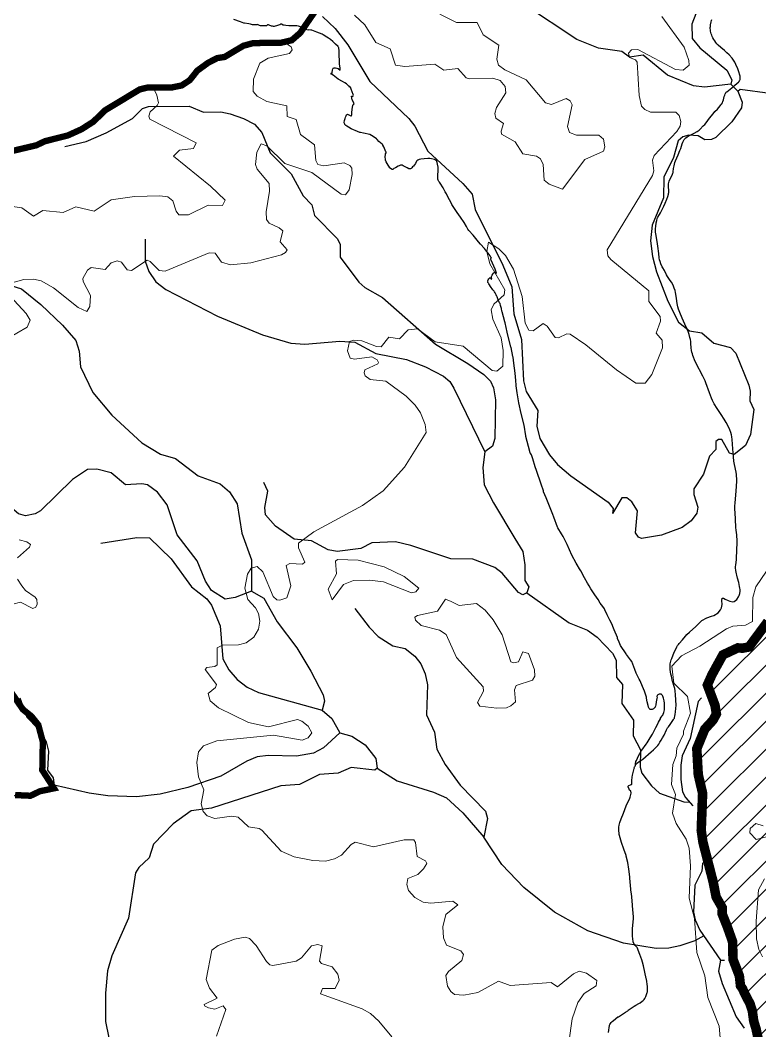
# Model space of a CAD drawing. Header units: feet. Extents: x -72 to 1107026, y -16 to 8357890.
# Drawn here: x 759175 to 770841, y 8222939 to 8238874 of the extents above; entities that cross this region are included whole.
import ezdxf

# ---------------------------------------------------------------- set-up
doc = ezdxf.new("R2010")
doc.units = ezdxf.units.FT
doc.header["$LTSCALE"] = 10
doc.header["$MEASUREMENT"] = 0
for name, color, linetype in [('AUTODEMA-inf. cofopri-Rural-PSAD', 190, 'CONTINUOUS'), ('INEI-PROV-PSAD56', 7, 'CONTINUOUS'), ('VIAS_SIN AFIRMAR', 31, 'CONTINUOUS')]:
    doc.layers.add(name, color=color, linetype=linetype)
for name, color, linetype, lineweight in [('CURVAS_PERU_500_PSAD-18', 23, 'CONTINUOUS', 5), ('Hidrografia-IGN-QUEBRADAS', 151, 'CONTINUOUS', 25), ('Hidrografia-IGN-RIOS', 162, 'CONTINUOUS', 30), ('INEI-DIS-AREQ', 252, 'CONTINUOUS', 9)]:
    doc.layers.add(name, color=color, linetype=linetype, lineweight=lineweight)

msp = doc.modelspace()

# ---------------------------------------------------------------- hatches: boundary and pattern name
at = {"layer": 'AUTODEMA-inf. cofopri-Rural-PSAD', "lineweight": 5}
h = msp.add_hatch(dxfattribs=at)
h.set_pattern_fill('ANSI31', color=256, scale=2500)
h.paths.add_polyline_path([(753238, 8156793), (753322, 8156780), (753238, 8156793), (761252, 8177664), (761485, 8177877), (761891, 8178033), (762006, 8178099), (762145, 8178160), (762278, 8178215), (762392, 8178274), (762497, 8178357), (762589, 8178469), (762675, 8178563), (762762, 8178662), (762856, 8178741), (762966, 8178847), (763062, 8178931), (763167, 8179043), (763215, 8179157), (763254, 8179284), (763292, 8179406), (763323, 8179543), (763341, 8179672), (763349, 8179797), (763400, 8179962), (763448, 8180102), (763499, 8180234), (763573, 8180363), (763635, 8180490), (763719, 8180589), (763826, 8180681), (763928, 8180774), (764019, 8180866), (764121, 8180950), (764228, 8181026), (764338, 8181097), (764444, 8181168), (764559, 8181213), (764712, 8181269), (764839, 8181335), (764956, 8181398), (765071, 8181451), (765175, 8181550), (765244, 8181660), (765315, 8181776), (765354, 8181893), (765389, 8182013), (765390, 8182140), (765377, 8182262), (765342, 8182396), (765286, 8182546), (765225, 8182684), (765197, 8182808), (765187, 8182943), (765170, 8183067), (765142, 8183205), (765114, 8183355), (765122, 8183484), (765143, 8183642), (765150, 8183779), (765168, 8183908), (765199, 8184028), (765243, 8184165), (765278, 8184310), (765332, 8184449), (765386, 8184576), (765432, 8184714), (765467, 8184853), (765513, 8184978), (765575, 8185115), (765661, 8185237), (765751, 8185338), (765852, 8185419), (765985, 8185503), (766099, 8185572), (766232, 8185655), (766299, 8185789), (767271, 8186800), (767271, 8186947), (767297, 8187069), (767333, 8187214), (767379, 8187334), (767466, 8187468), (767519, 8187582), (767578, 8187702), (767631, 8187831), (767690, 8187961), (767739, 8188095), (767779, 8188220), (767853, 8188349), (767930, 8188476), (768029, 8188550), (768144, 8188601), (768268, 8188621), (768396, 8188684), (768525, 8188666), (768648, 8188684), (768729, 8188803), (768760, 8188933), (768775, 8189055), (768816, 8189187), (768865, 8189314), (768913, 8189448), (768946, 8189596), (769010, 8189708), (769110, 8189804), (769242, 8189855), (769369, 8189839), (769435, 8190402), (769242, 8190676), (768955, 8190796), (768850, 8191044), (768727, 8191405), (768791, 8192051), (769355, 8193016), (769774, 8193584), (769715, 8193854), (770015, 8194180), (770358, 8194460), (770593, 8194855), (771149, 8195508), (771339, 8195882), (771620, 8196321), (772139, 8196529), (772271, 8196571), (772518, 8196829), (772893, 8197299), (773001, 8197468), (773083, 8197912), (773128, 8198271), (773053, 8198668), (772961, 8199048), (772784, 8199431), (772552, 8199747), (772403, 8199923), (772344, 8200269), (772420, 8200524), (772438, 8201124), (772378, 8201509), (772320, 8201525), (771949, 8202389), (771948, 8203291), (771835, 8204086), (771949, 8205175), (771912, 8205868), (771936, 8206678), (771927, 8207524), (771977, 8207815), (772140, 8208229), (772310, 8208881), (772199, 8209183), (771898, 8209610), (771718, 8210093), (771643, 8210618), (770734, 8212243), (770420, 8212760), (770332, 8213330), (770439, 8213909), (770573, 8214159), (770693, 8214428), (770826, 8214682), (770933, 8214964), (771027, 8215231), (771060, 8215528), (771028, 8215800), (771023, 8215945), (771008, 8216090), (770944, 8216217), (770904, 8216392), (770519, 8217145), (770239, 8217796), (770023, 8218086), (769663, 8218545), (769449, 8218924), (769225, 8219439), (769296, 8219810), (769534, 8220281), (769800, 8220721), (770123, 8220961), (770236, 8221108), (770301, 8221212), (770355, 8221316), (770388, 8221417), (770506, 8221516), (770614, 8221596), (770683, 8221720), (770695, 8221911), (770696, 8222074), (770699, 8222211), (770790, 8222424), (770811, 8222568), (770823, 8222774), (770781, 8222973), (770744, 8223095), (770724, 8223248), (770687, 8223365), (770609, 8223513), (770566, 8223607), (770536, 8223648), (770519, 8223803), (770420, 8224061), (770417, 8224114), (770411, 8224346), (770326, 8224585), (770246, 8224784), (770250, 8224878), (770152, 8225049), (770105, 8225286), (769944, 8225912), (769917, 8226101), (769939, 8226683), (769870, 8226978), (769847, 8227388), (769974, 8227697), (770102, 8227836), (770156, 8227935), (770134, 8228072), (770014, 8228391), (770087, 8228555), (770259, 8228867), (770494, 8228977), (770568, 8228972), (770670, 8228991), (770967, 8229392), (771170, 8229797), (771390, 8230281), (771541, 8230796), (771638, 8231110), (771649, 8231265), (771605, 8231522), (771627, 8231763), (771687, 8231964), (771722, 8232157), (771735, 8232337), (771693, 8232515), (771625, 8232625), (771600, 8233022), (771587, 8233284), (771570, 8233434), (771556, 8233673), (771538, 8233961), (771479, 8234294), (771495, 8234446), (771537, 8234647), (771589, 8234753), (771628, 8234908), (771626, 8235023), (771663, 8235221), (771705, 8235358), (771731, 8235452), (771806, 8235660), (771892, 8235916), (771915, 8235992), (771929, 8236129), (771913, 8236376), (771884, 8236602), (771862, 8236752), (771822, 8236938), (771796, 8237134), (771804, 8237182), (771883, 8237286), (771904, 8237405), (771913, 8237507), (771903, 8237629), (771894, 8237698), (771889, 8237802), (771827, 8237968), (771792, 8238039), (771813, 8238197), (771839, 8238311), (771838, 8238486), (771839, 8238639), (771824, 8238728), (771772, 8238886), (771717, 8239024), (771631, 8239192), (771615, 8239378), (771621, 8239502), (771614, 8239619), (771605, 8239731), (771569, 8239792), (771550, 8239932), (771551, 8240029), (771481, 8240238), (771522, 8240563), (771488, 8241022), (771468, 8241305), (820278, 8241691), (830577, 8202812), (830340, 8202672), (830000, 8202586), (829662, 8202548), (829318, 8202317), (829158, 8201793), (829053, 8201507), (828905, 8201367), (828322, 8201192), (827978, 8200961), (827919, 8200578), (827797, 8199716), (827643, 8199383), (827293, 8198961), (826996, 8198681), (826979, 8198104), (826868, 8197578), (826760, 8197196), (826743, 8196619), (826868, 8195942), (827189, 8195377), (827277, 8195085), (827159, 8194367), (827146, 8193935), (827234, 8193643), (827319, 8193256), (827453, 8192915), (827398, 8192676), (827291, 8192294), (827132, 8191818), (827119, 8191385), (827194, 8190661), (827090, 8190376), (826836, 8189950), (826722, 8189328), (826756, 8188846), (826641, 8188224), (826583, 8187889), (826334, 8187608), (826127, 8187133), (825918, 8186561), (825905, 8186129), (826032, 8185548), (825868, 8184879), (825858, 8184542), (825847, 8184158), (826032, 8183912), (826069, 8183526), (826047, 8182805), (826078, 8182227), (826108, 8181600), (826048, 8181217), (825801, 8180984), (825747, 8180793), (825636, 8180315), (825796, 8179204), (825684, 8178678), (825668, 8178149), (825657, 8177765), (825548, 8177335), (825244, 8176815), (825086, 8176386), (824977, 8175956), (824725, 8175579), (824520, 8175152), (824114, 8174443), (823712, 8173877), (823407, 8173357), (823324, 8172960), (823317, 8172729), (823307, 8172399), (823238, 8171852), (823314, 8171473), (823304, 8171154), (823327, 8170950), (823289, 8170632), (823310, 8170370), (823402, 8170016), (823586, 8169548), (823710, 8169280), (823662, 8168785), (823750, 8168195), (823303, 8168147), (822930, 8167996), (822690, 8167863), (822198, 8167624), (822071, 8167460), (821892, 8167381), (821672, 8167229), (821518, 8167084), (821383, 8166920), (821310, 8166661), (821229, 8166477), (821265, 8166226), (821329, 8166168), (821371, 8165998), (821374, 8165793), (821214, 8165770), (821034, 8165673), (820575, 8165630), (820470, 8165568), (820330, 8165544), (820169, 8165484), (819982, 8165480), (819805, 8165485), (819700, 8165414), (819649, 8165285), (819644, 8165108), (819667, 8164939), (819671, 8164762), (819732, 8164620), (819765, 8164469), (819741, 8164302), (819684, 8164248), (819479, 8164273), (819273, 8164260), (819038, 8164211), (818867, 8164134), (818823, 8164107), (818741, 8164036), (818708, 8164001), (818677, 8163932), (818710, 8163874), (818719, 8163764), (818731, 8163685), (818688, 8163660), (818637, 8163650), (818578, 8163656), (818522, 8163649), (818440, 8163596), (818419, 8163540), (818393, 8163433), (818298, 8163327), (818245, 8163363), (818164, 8163435), (818136, 8163489), (818129, 8163542), (818096, 8163606), (818046, 8163683), (817988, 8163732), (817894, 8163801), (817840, 8163741), (817832, 8163692), (817948, 8163198), (817963, 8163142), (817897, 8163112), (817789, 8163046), (817781, 8162998), (817730, 8162927), (817678, 8162897), (817592, 8162870), (817454, 8162902), (817393, 8162912), (817340, 8162910), (817312, 8162864), (817276, 8162829), (817252, 8162781), (817206, 8162736), (817116, 8162650), (817080, 8162604), (816998, 8162546), (816927, 8162529), (816831, 8162586), (816762, 8162655), (816699, 8162684), (816646, 8162707), (816575, 8162751), (816511, 8162744), (816411, 8162673), (816342, 8162595), (816313, 8162529), (816262, 8162412), (816108, 8162337), (816052, 8162315), (815981, 8162315), (815917, 8162285), (815807, 8162276), (815739, 8162310), (815638, 8162382), (815595, 8162443), (815534, 8162451), (815488, 8162492), (815433, 8162536), (815341, 8162496), (815286, 8162397), (815285, 8162290), (815182, 8162139), (815129, 8162124), (815020, 8162160), (814969, 8162143), (814915, 8162151), (814818, 8162129), (814661, 8162171), (814608, 8162204), (814465, 8162246), (814361, 8162265), (814167, 8162243), (813989, 8162194), (813856, 8162085), (813702, 8161985), (813124, 8161923), (812911, 8161706), (812856, 8161618), (812749, 8161540), (812492, 8161534), (812443, 8161524), (812367, 8161515), (812252, 8161510), (812150, 8161471), (812066, 8161443), (811936, 8161388), (811813, 8161338), (811757, 8161367), (811669, 8161438), (811510, 8161415), (811342, 8161337), (811245, 8161204), (811131, 8161124), (810849, 8161076), (810322, 8160943), (809995, 8160714), (809741, 8160678), (809493, 8160697), (809213, 8160705), (808932, 8160676), (808648, 8160621), (808530, 8160579), (808408, 8160546), (808227, 8160477), (808120, 8160465), (808005, 8160428), (807949, 8160451), (807748, 8160486), (807591, 8160502), (807337, 8160435), (807016, 8160247), (806896, 8160192), (806747, 8160074), (806681, 8160046), (806538, 8159999), (806377, 8159904), (806147, 8159906), (805415, 8159960), (805112, 8159977), (804565, 8160002), (804080, 8160025), (803956, 8160045), (803836, 8160005), (803684, 8159964), (803497, 8159761), (803367, 8159762), (803227, 8159787), (802920, 8159966), (802800, 8159994), (802680, 8160027), (802548, 8160058), (802424, 8160101), (802312, 8160152), (802195, 8160221), (802083, 8160290), (801956, 8160316), (801818, 8160295), (801688, 8160293), (801556, 8160247), (801423, 8160212), (801291, 8160159), (801159, 8160106), (800787, 8160136), (800463, 8160229), (800277, 8160263), (800072, 8160269), (799744, 8160251), (799483, 8160249), (799221, 8160248), (798949, 8160191), (798686, 8160152), (798410, 8160168), (798290, 8160204), (798148, 8160212), (798023, 8160253), (797876, 8160243), (797751, 8160192), (797611, 8160213), (797496, 8160274), (797323, 8160236), (797183, 8160081), (797053, 8159952), (796859, 8159878), (796714, 8159805), (796661, 8159693), (796625, 8159558), (796551, 8159432), (796413, 8159345), (796273, 8159351), (796136, 8159369), (796011, 8159432), (795892, 8159481), (795767, 8159545), (795647, 8159580), (795531, 8159639), (795391, 8159662), (795256, 8159634), (795083, 8159561), (794973, 8159508), (794881, 8159383), (794743, 8159228), (794634, 8159150), (794486, 8159150), (794377, 8159214), (794229, 8159227), (794087, 8159186), (793965, 8159158), (793830, 8159143), (793685, 8159172), (793580, 8159268), (793535, 8159388), (793533, 8159520), (793530, 8159657), (793548, 8159797), (793528, 8160067), (793457, 8160189), (793366, 8160285), (793249, 8160375), (793130, 8160431), (792862, 8160424), (792730, 8160378), (792470, 8160226), (792221, 8160229), (792150, 8160361), (792025, 8160394), (791895, 8160369), (791742, 8160344), (791615, 8160278), (791345, 8160296), (791121, 8160303), (791002, 8160353), (790927, 8160356), (790776, 8160295), (790573, 8160086), (790487, 8160014), (790335, 8159935), (790156, 8159875), (789933, 8159891), (789628, 8159994), (789403, 8160091), (789337, 8160215), (789139, 8160376), (788987, 8160391), (788855, 8160613), (788850, 8160750), (788898, 8160900), (788728, 8161037), (788593, 8161048), (788476, 8161094), (788331, 8161107), (788207, 8161079), (788072, 8161089), (787996, 8161188), (787900, 8161371), (787828, 8161534), (787714, 8161613), (787483, 8161754), (787368, 8161805), (787254, 8161881), (787122, 8161935), (787007, 8162011), (786888, 8162072), (786771, 8162121), (786667, 8162202), (786552, 8162248), (786425, 8162271), (786298, 8162223), (786203, 8162137), (786107, 8162061), (786051, 8162173), (786043, 8162338), (786150, 8162401), (786275, 8162485), (786339, 8162597), (786237, 8162665), (786110, 8162638), (785990, 8162577), (785868, 8162597), (785746, 8162615), (785622, 8162654), (785500, 8162672), (785362, 8162654), (785199, 8162603), (785082, 8162565), (784960, 8162540), (784835, 8162500), (784720, 8162436), (784596, 8162358), (784484, 8162277), (784379, 8162190), (784275, 8162114), (784160, 8162036), (784043, 8161954), (783938, 8161886), (783826, 8161812), (783699, 8161747), (783582, 8161693), (783449, 8161676), (783342, 8161607), (783271, 8161452), (783225, 8161328), (783179, 8161206), (783138, 8161082), (783097, 8160957), (783061, 8160830), (782974, 8160718), (782855, 8160675), (782725, 8160670), (782582, 8160648), (782463, 8160615), (782353, 8160549), (782259, 8160460), (782078, 8160260), (782029, 8160143), (781968, 8160031), (781907, 8159917), (781846, 8159810), (781751, 8159699), (781639, 8159610), (781573, 8159503), (781506, 8159396), (781422, 8159300), (781295, 8159285), (781170, 8159283), (781058, 8159227), (781035, 8159095), (780966, 8158947), (780910, 8158818), (780843, 8158678), (780719, 8158676), (780643, 8158773), (780548, 8158676), (780492, 8158534), (780489, 8158409), (780563, 8158292), (780456, 8158221), (780372, 8158130), (780275, 8158051), (780148, 8158062), (780033, 8158141), (779893, 8158142), (779769, 8158106), (779649, 8158042), (779555, 8157953), (779448, 8157872), (779391, 8157763), (779345, 8157649), (779294, 8157529), (779236, 8157415), (779123, 8157309), (778981, 8157250), (778859, 8157212), (778734, 8157164), (778607, 8157144), (778479, 8157144), (778332, 8157180), (778375, 8156898), (778164, 8156936), (778158, 8156802), (778130, 8156675), (778140, 8156545), (778112, 8156426), (778050, 8156319), (778063, 8156169), (777986, 8156065), (777961, 8155941), (777902, 8155786), (777843, 8155676), (777795, 8155562), (777705, 8155466), (777593, 8155359), (777509, 8155263), (777417, 8155159), (777305, 8155070), (777239, 8154938), (777216, 8154806), (777159, 8154686), (777093, 8154552), (777034, 8154440), (776983, 8154298), (776922, 8154161), (776873, 8154016), (776779, 8153937), (776659, 8153838), (776605, 8153711), (776592, 8153572), (776612, 8153434), (776630, 8153310), (776609, 8153183), (776586, 8153051), (776545, 8152921), (776515, 8152794), (776494, 8152637), (776486, 8152507), (776478, 8152344), (776437, 8152225), (776573, 8151681), (776106, 8151111), (775463, 8150015), (775273, 8149577), (775253, 8149427), (774951, 8149779), (774716, 8150004), (774511, 8150120), (774293, 8150189), (774009, 8150343), (773986, 8150653), (773898, 8150715), (773679, 8150366), (773524, 8150449), (773583, 8150865), (773302, 8151090), (773079, 8151190), (772903, 8151351), (772690, 8151485), (772613, 8151651), (772759, 8151759), (772737, 8151864), (772352, 8152136), (772085, 8152058), (771824, 8152119), (771653, 8152170), (771611, 8152333), (771212, 8152458), (770986, 8152496), (770745, 8152533), (770505, 8152618), (770212, 8152721), (769864, 8152789), (769676, 8152849), (769529, 8152895), (769298, 8152965), (769056, 8153020), (768826, 8153067), (768593, 8153122), (768350, 8153228), (768122, 8153296), (767859, 8153352), (767629, 8153412), (767406, 8153493), (767171, 8153558), (766938, 8153643), (766714, 8153723), (766443, 8153849), (766241, 8153940), (766040, 8153990), (765798, 8154065), (765568, 8154146), (765335, 8154198), (765105, 8154273), (764987, 8154344), (764570, 8154454), (764357, 8154514), (764080, 8154590), (763867, 8154638), (763662, 8154698), (763479, 8154729), (763070, 8154817), (762778, 8154929), (762461, 8154975), (762334, 8155019), (762093, 8155094), (761838, 8155171), (761596, 8155180), (761345, 8155237), (761116, 8155269), (760846, 8155361), (760587, 8155419), (760351, 8155487), (760119, 8155512), (759916, 8155493), (759629, 8155574), (759372, 8155594), (759166, 8155611), (758956, 8155664), (758687, 8155803), (758456, 8155889), (758210, 8155960), (757946, 8156005), (757689, 8156063), (757532, 8156107), (757276, 8156170), (757050, 8156236), (756864, 8156260), (756611, 8156328), (756385, 8156381), (756113, 8156398), (755975, 8156433), (755622, 8156463), (755391, 8156486), (755152, 8156526), (754896, 8156606), (754586, 8156660), (754380, 8156712), (754159, 8156752), (753964, 8156794), (753322, 8156780)])

# ---------------------------------------------------------------- linework, layer by layer
at = {"layer": 'AUTODEMA-inf. cofopri-Rural-PSAD', "linetype": 'Continuous', "const_width": 150}
msp.add_lwpolyline([(770823, 8222774), (770781, 8222973), (770744, 8223095), (770724, 8223248), (770687, 8223365), (770609, 8223513), (770566, 8223607), (770536, 8223648), (770519, 8223803), (770420, 8224061), (770417, 8224114), (770411, 8224346), (770326, 8224585), (770246, 8224784), (770250, 8224878), (770152, 8225049), (770105, 8225286), (769944, 8225912), (769917, 8226101), (769939, 8226683), (769870, 8226978), (769847, 8227388), (769974, 8227697), (770102, 8227836), (770156, 8227935), (770134, 8228072), (770014, 8228391), (770087, 8228555), (770259, 8228867), (770494, 8228977), (770568, 8228972), (770670, 8228991), (770967, 8229392)], dxfattribs=at)
at = {"layer": 'CURVAS_PERU_500_PSAD-18'}
for points in [[(769294, 8238934), (769647, 8238449), (769724, 8238239), (769726, 8238164), (769632, 8238084), (769512, 8238099), (768916, 8238411), (768818, 8238406), (768769, 8238354), (768785, 8238284), (768879, 8238250), (768909, 8238212), (768936, 8237689), (768974, 8237519), (769027, 8237467), (769117, 8237425), (769514, 8237423), (769567, 8237373), (769595, 8237277), (769587, 8237203), (769533, 8237120), (769172, 8236741), (769150, 8236670), (769171, 8236497), (769150, 8236425), (768431, 8235255), (768444, 8235157), (768490, 8235099), (769088, 8234607), (769092, 8234439), (769271, 8234200), (769272, 8234127), (769207, 8233938), (769303, 8233829), (769306, 8233706), (769138, 8233289), (769035, 8233150), (768888, 8233151), (768579, 8233360), (768096, 8233757), (767847, 8233924), (767798, 8233929), (767663, 8233866), (767614, 8233869), (767485, 8234051), (767425, 8234092), (767266, 8233974), (767198, 8233989), (767142, 8234098), (767092, 8234520), (766954, 8234947), (766828, 8235162), (766724, 8235270), (766559, 8235372), (766537, 8235225), (766585, 8235032), (766818, 8234621), (766811, 8234546), (766643, 8234396), (766602, 8234307), (766628, 8234160), (766762, 8233865), (766795, 8233668), (766786, 8233419), (766692, 8233342), (766618, 8233349), (766161, 8233733), (765720, 8233803), (765440, 8234009), (765295, 8233991), (765157, 8233848), (764991, 8233878), (764869, 8233724), (764795, 8233730), (764562, 8233821), (764438, 8233828), (764367, 8233806), (764339, 8233663), (764377, 8233546), (764449, 8233528), (764720, 8233568), (764805, 8233520), (764828, 8233477), (764815, 8233456), (764613, 8233359), (764599, 8233313), (764618, 8233267), (764694, 8233208), (764942, 8233185), (765262, 8232947), (765403, 8232806), (765487, 8232682), (765564, 8232498), (765578, 8232375), (765234, 8231824), (764901, 8231452), (764575, 8231222), (763804, 8230808), (763565, 8230628), (763562, 8230556), (763664, 8230330), (763629, 8230299), (763430, 8230308), (763368, 8230276), (763442, 8229955), (763378, 8229768), (763268, 8229727), (763220, 8229737), (763167, 8229785), (763002, 8230175), (762913, 8230262), (762820, 8230232), (762761, 8230140), (762720, 8229920), (762764, 8229742)], [(764450, 8238955), (764612, 8238799), (764784, 8238525), (765009, 8238422), (765093, 8238167), (765241, 8238146), (765713, 8238182), (765858, 8238086), (766078, 8238115), (766209, 8237968), (766255, 8237948), (766629, 8237958), (766747, 8237926), (766822, 8237827), (766834, 8237730), (766688, 8237498), (766660, 8237403), (766679, 8237332), (766797, 8237243), (766761, 8237125), (766768, 8237078), (766983, 8236954), (767102, 8236765), (767321, 8236729), (767383, 8236687), (767426, 8236599), (767441, 8236352), (767517, 8236290), (767728, 8236212), (768081, 8236678), (768375, 8236807), (768394, 8236878), (768374, 8237001), (768301, 8237061), (767952, 8237059), (767839, 8237105), (767810, 8237196), (767880, 8237538), (767848, 8237605), (767784, 8237640), (767554, 8237545), (767461, 8237572), (767158, 8237936), (766818, 8238091), (766719, 8238165), (766695, 8238260), (766724, 8238483), (766478, 8238642), (766381, 8238839), (766059, 8238837), (765792, 8238972)], [(758947, 8234706), (759233, 8234787), (759383, 8234790), (759505, 8234765), (759700, 8234655), (760091, 8234343), (760225, 8234279), (760274, 8234360), (760283, 8234534), (760167, 8234754), (760163, 8234803), (760234, 8234933), (760294, 8234977), (760513, 8234941), (760611, 8235046), (760704, 8235078), (760775, 8235059), (760860, 8234936), (760932, 8234925), (761179, 8235088), (761224, 8235070), (761364, 8234928), (761462, 8234915), (762153, 8235204), (762251, 8235201), (762351, 8235060), (762490, 8235015), (762813, 8235049), (763296, 8235175), (763361, 8235212), (763386, 8235254), (763276, 8235382), (763316, 8235551), (763262, 8235601), (763103, 8235672), (763059, 8235731), (763054, 8235855), (763109, 8236176), (763102, 8236300), (762911, 8236528), (762885, 8236597), (762906, 8236795), (762975, 8236925), (763065, 8236894), (763350, 8236614), (763774, 8236471), (764237, 8236131), (764307, 8236119), (764366, 8236198), (764411, 8236442), (764403, 8236542), (764376, 8236584), (764287, 8236623), (763966, 8236579), (763869, 8236597), (763837, 8236663), (763815, 8236910), (763597, 8237073), (763527, 8237308), (763387, 8237357), (763382, 8237524), (763067, 8237593), (762913, 8237674), (762848, 8237749), (762854, 8237947), (762957, 8238199), (763084, 8238275), (763425, 8238349), (763467, 8238409), (763451, 8238453), (763338, 8238530)], [(761591, 8236731), (761688, 8236825), (761910, 8236853), (761951, 8236939), (761218, 8237313), (761203, 8237359), (761222, 8237432), (761335, 8237527), (761354, 8237572), (761329, 8237694), (761272, 8237812)], [(758466, 8235649), (758703, 8235661), (758840, 8235719), (758961, 8235907), (759054, 8235938), (759201, 8235916), (759383, 8235786), (759530, 8235874), (759851, 8235840), (760053, 8235933), (760341, 8235865), (760609, 8236044), (760979, 8236097), (761379, 8236105), (761503, 8236087), (761580, 8236028), (761636, 8235862), (761679, 8235803), (761828, 8235807), (762141, 8235958), (762364, 8235954), (762409, 8236037), (762174, 8236259), (761591, 8236731)], [(758960, 8233846), (759283, 8234034), (759334, 8234143), (759268, 8234248), (759015, 8234524)], [(759133, 8230399), (759320, 8230563), (759339, 8230607), (759279, 8230650), (759159, 8230680)], [(758936, 8229635), (759177, 8229696), (759376, 8229597), (759419, 8229621), (759440, 8229666), (759439, 8229740), (759412, 8229778), (759260, 8229882), (759200, 8229953), (759133, 8230059)], [(762764, 8229742), (762886, 8229607), (762932, 8229518), (762954, 8229396), (762934, 8229274), (762859, 8229145), (762738, 8229057), (762618, 8229027), (762368, 8229021), (762279, 8228980), (762283, 8228709), (762242, 8228683), (762118, 8228668), (762091, 8228635), (762271, 8228397), (762253, 8228354), (762142, 8228260), (762173, 8228140), (762304, 8228029), (762775, 8227798), (763090, 8227730), (763549, 8227845), (763619, 8227822), (763715, 8227742), (763775, 8227635), (763715, 8227557), (763623, 8227523), (763171, 8227601), (762275, 8227513), (762067, 8227434), (761987, 8227340), (761962, 8227168), (761985, 8226944), (762070, 8226737), (762027, 8226517), (762058, 8226399), (762125, 8226326), (762242, 8226289), (762515, 8226322), (762613, 8226310), (762775, 8226156), (762946, 8226128), (762988, 8226101), (763289, 8225769), (763496, 8225683), (763790, 8225624), (763989, 8225612), (764134, 8225650), (764244, 8225708), (764394, 8225875), (764458, 8225914), (764745, 8225842), (765232, 8225949), (765381, 8225949), (765409, 8225910), (765437, 8225689), (765570, 8225621), (765587, 8225578), (765538, 8225491), (765449, 8225404), (765291, 8225341), (765272, 8225244), (765298, 8225149), (765399, 8225039), (765529, 8224965), (765653, 8224952), (766001, 8224982), (766078, 8224927), (765889, 8224772), (765843, 8224579), (765850, 8224405), (765897, 8224290), (766127, 8224200), (766169, 8224142), (766143, 8224048), (765930, 8223875), (765890, 8223813), (765915, 8223642), (765966, 8223557), (766025, 8223512), (766173, 8223498), (766393, 8223543), (766719, 8223724), (766903, 8223653), (767551, 8223699), (767651, 8223631), (767900, 8223837), (767990, 8223878), (768109, 8223848), (768270, 8223732), (768262, 8223646), (768071, 8223529), (767971, 8223386), (767883, 8223127), (767829, 8222756)], [(771145, 8226048), (770786, 8225956), (770681, 8226058), (770687, 8226129), (770779, 8226210), (770896, 8226173)], [(770881, 8224107), (770827, 8224219), (770791, 8224390), (770784, 8224665), (770820, 8225163), (770913, 8225337)], [(765034, 8222841), (764830, 8223093), (764699, 8223209), (764570, 8223286), (763912, 8223521), (763945, 8223608), (764141, 8223606), (764208, 8223736), (764184, 8223831), (764093, 8223950), (763928, 8224001), (763894, 8224035), (763936, 8224278), (763868, 8224302), (763772, 8224279), (763612, 8224088), (763525, 8224039), (763159, 8223966), (763111, 8223979), (763058, 8224032), (762897, 8224285), (762794, 8224393), (762724, 8224417), (762553, 8224386), (762298, 8224283), (762197, 8224212), (762106, 8223748), (762161, 8223612), (762281, 8223452), (762077, 8223356), (762080, 8223334), (762147, 8223301), (762244, 8223279), (762374, 8223334), (762419, 8223277), (762269, 8222854)]]:
    msp.add_lwpolyline(points, dxfattribs=at)
for points in [[(764093, 8229737), (764272, 8229976), (764434, 8230038), (764683, 8230046), (764907, 8230018), (765347, 8229844), (765417, 8229863), (765463, 8229920), (765230, 8230102), (764916, 8230255), (764504, 8230358), (764181, 8230372), (764146, 8230344), (764163, 8230146), (764034, 8229904)], [(765974, 8229708), (765885, 8229743), (765757, 8229557), (765440, 8229490), (765401, 8229462), (765412, 8229413), (765500, 8229329), (765790, 8229255), (765894, 8229188), (766054, 8228824), (766476, 8228365), (766484, 8228292), (766387, 8228118), (766423, 8228057), (766695, 8228025), (766845, 8228033), (766913, 8228061), (766988, 8228127), (766974, 8228314), (766998, 8228384), (767256, 8228470), (767292, 8228532), (767286, 8228632), (767194, 8228890), (767104, 8228916), (767035, 8228759), (766962, 8228742), (766916, 8228758), (766779, 8229184), (766636, 8229419), (766509, 8229574), (766371, 8229679), (766100, 8229643)]]:
    msp.add_lwpolyline(points, close=True, dxfattribs=at)
at = {"layer": 'Hidrografia-IGN-QUEBRADAS'}
msp.add_line((770384, 8237865), (770495, 8237754), dxfattribs=at)
for points in [[(771335, 8241389), (771196, 8241154), (770655, 8240855), (770406, 8240643), (770348, 8240514), (770330, 8240236), (770298, 8240117), (769912, 8239449), (769821, 8239250), (769831, 8238975), (769768, 8238814), (769776, 8238586), (769897, 8238440), (770319, 8238087), (770402, 8237936), (770384, 8237865)], [(770384, 8237865), (769966, 8237817), (769795, 8237839), (769383, 8238008), (769003, 8238324), (768783, 8238291), (768665, 8238383), (768298, 8238436), (767954, 8238571), (767130, 8239117)], [(763943, 8238931), (764144, 8238744), (764343, 8238487), (764690, 8237909), (765306, 8237326), (765397, 8237206), (765607, 8236810), (766154, 8236298), (766304, 8236131), (766351, 8235887), (766785, 8235014), (766928, 8234668), (766963, 8234245), (767083, 8233838), (767111, 8233190), (767154, 8233018), (767337, 8232722), (767325, 8232474), (767370, 8232280), (767523, 8232023), (767650, 8231868), (767858, 8231689), (768451, 8231273), (768527, 8231175), (768519, 8231096)], [(770495, 8237754), (770562, 8237580), (770554, 8237491), (770401, 8237271), (770147, 8237023), (770080, 8236993), (769976, 8236989), (769871, 8237051), (769722, 8237064), (769628, 8237036), (769551, 8236970), (769482, 8236707), (769325, 8236398), (769324, 8236076), (769145, 8235640), (769118, 8235395), (769148, 8235149), (769211, 8234908), (769391, 8234445), (769556, 8234115), (769732, 8233976), (769927, 8233943), (770117, 8233784), (770379, 8233716), (770464, 8233625), (770666, 8233119), (770691, 8233024), (770684, 8232875), (770745, 8232737), (770693, 8232343), (770614, 8232166), (770434, 8232028), (770363, 8232046), (770241, 8232262), (770191, 8232261), (770147, 8232230), (770148, 8232106), (770047, 8231998), (769954, 8231716), (769802, 8231486), (769802, 8231393), (769861, 8231195), (769848, 8231103), (769756, 8230979), (769616, 8230876), (769289, 8230752), (768973, 8230704), (768927, 8230723), (768881, 8230790), (768913, 8231136), (768821, 8231281), (768743, 8231344), (768665, 8231345), (768519, 8231096)], [(770495, 8237754), (770531, 8237785), (770997, 8237722), (771367, 8237757), (771481, 8237721), (771824, 8237583)], [(759877, 8236882), (760214, 8236962), (760531, 8237101), (760946, 8237323), (761104, 8237481), (761196, 8237515), (761839, 8237520), (762067, 8237424), (762340, 8237431), (762484, 8237400), (762697, 8237327), (762871, 8237237), (762985, 8237105), (763115, 8236784), (763450, 8236454), (763640, 8236107), (763777, 8235965), (763816, 8235797), (764180, 8235427), (764219, 8235335), (764221, 8235138), (764517, 8234741), (764610, 8234659), (764891, 8234503), (765725, 8233767), (766234, 8233462), (766489, 8233286), (766593, 8233181), (766640, 8233076), (766670, 8232888), (766659, 8232279), (766627, 8232160), (766501, 8232066)], [(761145, 8235424), (761144, 8235077), (761204, 8234914), (761312, 8234747), (761471, 8234629), (762285, 8234208), (762996, 8233912), (763446, 8233784), (763664, 8233764), (764214, 8233814), (764455, 8233800), (764784, 8233621), (765268, 8233524), (765569, 8233406), (765854, 8233260), (765949, 8233178), (766016, 8233074), (766501, 8232066)], [(758434, 8234928), (758581, 8234942), (758839, 8234750), (759194, 8234639), (759501, 8234393), (759844, 8234066), (760052, 8233824), (760103, 8233656), (760124, 8233409), (760318, 8233006), (760621, 8232649), (761091, 8232209), (761389, 8232032), (761626, 8231961), (761980, 8231691), (762328, 8231564), (762478, 8231437), (762599, 8231250), (762668, 8230784), (762821, 8230366), (762825, 8229871)], [(766501, 8232066), (766470, 8231820), (766493, 8231548), (766638, 8231264), (766977, 8230702)], [(762825, 8229871), (762566, 8229772), (762407, 8229746), (762192, 8229884), (762096, 8230027), (761967, 8230349), (761650, 8230761), (761495, 8231231), (761339, 8231432), (761182, 8231548), (761091, 8231566), (760836, 8231548), (760610, 8231739), (760384, 8231797), (760235, 8231789), (760000, 8231633), (759497, 8231137), (759409, 8231091), (759260, 8231060), (759146, 8231093), (758822, 8231362), (758704, 8231357)], [(767167, 8229845), (767101, 8229814), (767037, 8229850), (766775, 8230153), (766662, 8230244), (766313, 8230376), (765968, 8230382), (765334, 8230593), (765094, 8230648), (764722, 8230635), (764546, 8230542), (764175, 8230499), (764033, 8230525), (763770, 8230667), (763498, 8230693), (763202, 8230894), (763046, 8231077), (763032, 8231190), (763079, 8231448), (763015, 8231585)], [(760447, 8230630), (761015, 8230719), (761213, 8230711), (761554, 8230382), (761879, 8229939), (762120, 8229749), (762194, 8229648), (762327, 8229326), (762371, 8228805), (762465, 8228629), (762596, 8228479), (762754, 8228357), (762936, 8228275), (763939, 8227993)], [(766977, 8230702), (767104, 8230495), (767135, 8230289)], [(767135, 8230289), (767134, 8230041), (767199, 8229938), (767167, 8229845)], [(762825, 8229871), (763019, 8229760), (763229, 8229385), (763536, 8228975), (763757, 8228612), (763952, 8228235), (763976, 8228139), (763939, 8227993)], [(767167, 8229845), (767835, 8229370), (768123, 8229256), (768275, 8229145), (768515, 8228891), (768575, 8228783), (768581, 8228509), (768675, 8228399), (768664, 8228101), (768849, 8227837), (768841, 8227589), (768960, 8227371), (768954, 8227097), (768980, 8227001), (769131, 8226803), (769261, 8226686), (769640, 8226548)], [(764455, 8229600), (764681, 8229301), (764821, 8229158), (765052, 8229010), (765245, 8228969), (765401, 8228845), (765493, 8228727), (765561, 8228566), (765598, 8228395), (765586, 8227921), (765710, 8227650), (765748, 8227378), (765879, 8227137), (766113, 8226813), (766513, 8226403), (766545, 8226284), (766488, 8225992)], [(759710, 8226812), (759363, 8226670), (759141, 8226636), (758918, 8226660), (758786, 8226727), (758214, 8226787), (758020, 8226832), (757869, 8226921), (757746, 8227044), (757364, 8227689), (757239, 8227844), (757124, 8227940), (756904, 8227977), (756802, 8228045), (756202, 8228069), (755959, 8228122), (755754, 8228216), (755520, 8228360), (755296, 8228593), (755003, 8228708)], [(759168, 8228190), (759278, 8227885), (759452, 8227706), (759582, 8227493), (759620, 8227349), (759606, 8227050), (759693, 8226930), (759710, 8226812)], [(763939, 8227993), (764092, 8227865), (764216, 8227636)], [(764216, 8227636), (763957, 8227401), (763803, 8227319), (763534, 8227268), (763084, 8227279), (762911, 8227257), (762748, 8227192), (762337, 8226956), (761818, 8226775), (761381, 8226668), (761008, 8226629), (760559, 8226645), (760262, 8226687), (759710, 8226812)], [(764216, 8227636), (764408, 8227585), (764615, 8227447), (764782, 8227230), (764804, 8227082)], [(764804, 8227082), (764767, 8227051), (764395, 8227092), (764192, 8227000), (763893, 8226981), (763582, 8226823), (763284, 8226804), (762190, 8226449), (761869, 8226409), (761586, 8226204), (761275, 8225881), (761211, 8225667), (761047, 8225514), (760991, 8225431), (760881, 8224716), (760618, 8224123), (760554, 8223882), (760518, 8223534), (760520, 8223084), (760628, 8222545)], [(764804, 8227082), (765120, 8226882), (765692, 8226702), (765897, 8226610), (766156, 8226375), (766488, 8225992)], [(769957, 8224436), (769817, 8224356), (769579, 8224278), (769408, 8224241), (769208, 8224234), (768692, 8224320), (768126, 8224517), (767602, 8224807), (767117, 8225201), (766771, 8225562), (766488, 8225992)]]:
    msp.add_lwpolyline(points, dxfattribs=at)
at = {"layer": 'Hidrografia-IGN-RIOS'}
for p, q in [((769640, 8226548), (769735, 8226542)), ((770221, 8224050), (770285, 8224052))]:
    msp.add_line(p, q, dxfattribs=at)
for points in [[(769919, 8228189), (769871, 8228133), (769742, 8227547), (769616, 8227277), (769596, 8227128), (769594, 8226904), (769621, 8226706), (769667, 8226618), (769784, 8226486)], [(770025, 8225666), (769937, 8225577), (769928, 8225456), (769817, 8225233), (769796, 8224810), (769823, 8224688), (769894, 8224528), (770221, 8224050)], [(770221, 8224050), (770190, 8223879), (770248, 8223687), (770468, 8223157), (770595, 8222979)]]:
    msp.add_lwpolyline(points, dxfattribs=at)
at = {"layer": 'INEI-DIS-AREQ'}
msp.add_lwpolyline([(770218, 8222829), (770200, 8223010), (770022, 8223465), (769973, 8223806), (769850, 8224172), (769810, 8224708), (769727, 8225032), (769746, 8225540), (769727, 8225818), (769681, 8225963), (769521, 8226210), (769465, 8226372), (769509, 8226664), (769448, 8226825), (769467, 8227139), (769519, 8227272), (769532, 8227394), (769638, 8227614), (769639, 8227665), (769750, 8227948), (769700, 8228208), (769484, 8228418), (769455, 8228691), (769608, 8228852), (769897, 8229002), (770313, 8229277), (770413, 8229320), (770617, 8229333), (770726, 8229392), (770732, 8229769), (770779, 8229939), (770948, 8230186)], dxfattribs=at)
at = {"layer": 'INEI-PROV-PSAD56', "const_width": 100}
for points in [[(759052, 8236813), (759429, 8236902), (759564, 8236966), (759925, 8237057), (760142, 8237155), (760330, 8237275), (760511, 8237452), (761060, 8237783), (761176, 8237811), (761563, 8237813), (761723, 8237846), (761848, 8237928), (761968, 8238079), (762137, 8238202), (762282, 8238277), (762399, 8238295), (762694, 8238471), (762851, 8238514), (763284, 8238518), (763457, 8238558), (763591, 8238674), (763878, 8239092)], [(759094, 8226656), (759337, 8226645), (759485, 8226716), (759707, 8226762), (759523, 8227048), (759531, 8227498), (759460, 8227763), (759353, 8227897), (759218, 8228005), (758943, 8228406)]]:
    msp.add_lwpolyline(points, dxfattribs=at)
at = {"layer": 'VIAS_SIN AFIRMAR'}
for points in [[(768878, 8227129), (768882, 8227159), (768885, 8227174), (768888, 8227185), (768895, 8227202), (768912, 8227238), (768917, 8227251), (768948, 8227313), (768965, 8227342), (768978, 8227362), (769047, 8227457), (769064, 8227481), (769112, 8227561), (769147, 8227617), (769158, 8227638), (769200, 8227721), (769221, 8227757), (769244, 8227806), (769273, 8227856), (769275, 8227861), (769274, 8227867), (769285, 8227885), (769301, 8227907), (769311, 8227918), (769319, 8227934), (769327, 8227957), (769333, 8227980), (769336, 8227998), (769336, 8228019), (769338, 8228073), (769336, 8228103), (769330, 8228144), (769321, 8228182), (769316, 8228200), (769310, 8228215), (769304, 8228228), (769298, 8228238), (769294, 8228242), (769286, 8228247), (769279, 8228248), (769270, 8228249), (769255, 8228246), (769242, 8228242), (769231, 8228237), (769225, 8228232), (769222, 8228227), (769220, 8228219), (769219, 8228210), (769220, 8228191), (769219, 8228181), (769207, 8228128), (769200, 8228080), (769196, 8228059), (769192, 8228049), (769188, 8228041), (769182, 8228034), (769174, 8228024), (769164, 8228016), (769154, 8228009), (769143, 8228005), (769134, 8228003), (769121, 8228004), (769111, 8228006), (769104, 8228011), (769097, 8228020), (769092, 8228030), (769087, 8228041), (769078, 8228070), (769064, 8228124), (769055, 8228183), (769052, 8228201), (769021, 8228292), (768991, 8228367), (768952, 8228455), (768938, 8228485), (768906, 8228546), (768892, 8228576), (768868, 8228637), (768820, 8228763), (768803, 8228788), (768738, 8228874), (768735, 8228883), (768644, 8229014), (768621, 8229066), (768598, 8229124), (768594, 8229132), (768595, 8229142), (768545, 8229261), (768525, 8229312), (768510, 8229348), (768476, 8229414), (768435, 8229498), (768394, 8229578), (768390, 8229593), (768363, 8229629), (768325, 8229684), (768289, 8229742), (768241, 8229811), (768229, 8229829), (768177, 8229906), (768147, 8229954), (768122, 8229999), (768078, 8230081), (768017, 8230191), (767999, 8230222), (767959, 8230285), (767944, 8230311), (767876, 8230438), (767800, 8230608), (767790, 8230630), (767767, 8230679), (767740, 8230732), (767714, 8230777), (767656, 8230871), (767650, 8230882), (767593, 8231038), (767578, 8231081), (767471, 8231341), (767431, 8231438), (767431, 8231447), (767429, 8231453), (767391, 8231560), (767317, 8231776), (767298, 8231833), (767259, 8231959), (767239, 8232019), (767231, 8232038), (767221, 8232049), (767218, 8232055), (767192, 8232150), (767152, 8232310), (767152, 8232322), (767122, 8232488), (767076, 8232673), (767040, 8232843), (767023, 8232935), (767014, 8233000), (767000, 8233107), (767000, 8233122), (766994, 8233191), (766982, 8233310), (766960, 8233468), (766949, 8233563), (766944, 8233571), (766919, 8233712), (766914, 8233720), (766856, 8233953), (766825, 8234103), (766820, 8234117), (766775, 8234276), (766774, 8234285), (766764, 8234329), (766752, 8234376), (766744, 8234407), (766736, 8234417), (766715, 8234463), (766696, 8234510), (766695, 8234519), (766682, 8234546), (766664, 8234578), (766657, 8234591), (766649, 8234600), (766631, 8234625), (766593, 8234674), (766575, 8234700), (766565, 8234715), (766559, 8234727), (766553, 8234740), (766549, 8234753), (766548, 8234758), (766549, 8234766), (766556, 8234781), (766568, 8234798), (766589, 8234816), (766598, 8234804), (766615, 8234792), (766610, 8234807), (766608, 8234822), (766609, 8234831), (766620, 8234853), (766629, 8234870), (766637, 8234883), (766645, 8234892), (766651, 8234897), (766657, 8234897), (766664, 8234894), (766686, 8234886), (766678, 8234915), (766665, 8234950), (766605, 8235092), (766600, 8235101), (766599, 8235107), (766600, 8235116), (766609, 8235122), (766600, 8235139), (766588, 8235159), (766574, 8235180), (766558, 8235203), (766532, 8235235), (766499, 8235274), (766437, 8235345), (766405, 8235380), (766318, 8235487), (766252, 8235560), (766235, 8235581), (766229, 8235592), (766215, 8235622), (766177, 8235683), (766121, 8235768), (766065, 8235843), (765985, 8235970), (765966, 8236003), (765944, 8236043), (765902, 8236123), (765898, 8236134), (765879, 8236168), (765844, 8236231), (765801, 8236303), (765787, 8236321), (765780, 8236331), (765769, 8236353), (765763, 8236370), (765761, 8236384), (765761, 8236402), (765769, 8236525), (765768, 8236534), (765765, 8236556), (765759, 8236606), (765753, 8236633), (765748, 8236646), (765741, 8236658), (765736, 8236664), (765727, 8236670), (765710, 8236676), (765663, 8236686), (765637, 8236695), (765604, 8236693), (765544, 8236686), (765494, 8236682), (765468, 8236678), (765456, 8236675), (765446, 8236670), (765439, 8236666), (765435, 8236663), (765426, 8236651), (765409, 8236616), (765377, 8236575), (765364, 8236560), (765351, 8236547), (765340, 8236538), (765329, 8236532), (765324, 8236530), (765319, 8236530), (765307, 8236533), (765280, 8236546), (765260, 8236555), (765213, 8236580), (765197, 8236586), (765183, 8236588), (765175, 8236587), (765164, 8236584), (765153, 8236580), (765139, 8236574), (765093, 8236547), (765069, 8236534), (765064, 8236531), (765055, 8236521), (765050, 8236519), (765040, 8236521), (765029, 8236527), (765008, 8236540), (765004, 8236544), (764964, 8236613), (764949, 8236642), (764938, 8236670), (764936, 8236678), (764935, 8236690), (764934, 8236711), (764938, 8236765), (764946, 8236783), (764947, 8236793), (764943, 8236798), (764910, 8236876), (764897, 8236903), (764892, 8236910), (764884, 8236919), (764831, 8236964), (764807, 8236994), (764796, 8237004), (764743, 8237039), (764687, 8237074), (764588, 8237095), (764543, 8237104), (764532, 8237105), (764495, 8237120), (764396, 8237161), (764351, 8237187), (764325, 8237203), (764313, 8237212), (764302, 8237222), (764296, 8237228), (764293, 8237234), (764288, 8237245), (764285, 8237258), (764286, 8237263), (764291, 8237294), (764298, 8237323), (764306, 8237348), (764314, 8237368), (764323, 8237381), (764331, 8237390), (764337, 8237391), (764349, 8237387), (764379, 8237371), (764390, 8237366), (764399, 8237366), (764402, 8237372), (764403, 8237382), (764403, 8237422), (764418, 8237502), (764424, 8237528), (764429, 8237545), (764441, 8237554), (764439, 8237562), (764435, 8237573), (764413, 8237620), (764400, 8237676), (764414, 8237675), (764420, 8237676), (764425, 8237679), (764429, 8237684), (764433, 8237694), (764425, 8237704), (764397, 8237787), (764382, 8237818), (764373, 8237821), (764361, 8237835), (764354, 8237840), (764345, 8237848), (764319, 8237869), (764293, 8237889), (764260, 8237910), (764192, 8237947), (764110, 8238008), (764087, 8238025), (764074, 8238039), (764086, 8238040), (764094, 8238041), (764096, 8238052), (764102, 8238088), (764106, 8238106), (764110, 8238115), (764117, 8238121), (764131, 8238122), (764150, 8238121), (764168, 8238118), (764183, 8238114), (764188, 8238112), (764195, 8238107), (764220, 8238088), (764222, 8238100), (764221, 8238119), (764212, 8238185), (764210, 8238204), (764207, 8238354), (764205, 8238399), (764202, 8238432), (764200, 8238441), (764196, 8238449), (764191, 8238457), (764188, 8238462), (764149, 8238499), (764107, 8238537), (764067, 8238570), (764038, 8238591), (764013, 8238608), (763951, 8238645), (763937, 8238655), (763856, 8238688), (763803, 8238707), (763777, 8238715), (763759, 8238719), (763726, 8238721), (763711, 8238718), (763687, 8238729), (763644, 8238750), (763625, 8238760), (763562, 8238780), (763539, 8238786), (763521, 8238788), (763500, 8238788), (763431, 8238785), (763413, 8238785), (763362, 8238790), (763336, 8238795), (763324, 8238798), (763295, 8238810), (763284, 8238812), (763279, 8238811), (763270, 8238802), (763265, 8238799), (763215, 8238784), (763198, 8238780), (763183, 8238777), (763168, 8238777), (763154, 8238779), (763139, 8238783), (763102, 8238798), (763091, 8238801), (763079, 8238802), (763074, 8238799), (763059, 8238788), (763050, 8238786), (763029, 8238784), (762996, 8238784), (762978, 8238785), (762963, 8238788), (762949, 8238791), (762926, 8238800), (762919, 8238805), (762907, 8238804), (762871, 8238800), (762853, 8238800), (762838, 8238803), (762806, 8238811), (762782, 8238816), (762714, 8238827), (762702, 8238827), (762649, 8238847), (762543, 8238888)], [(768455, 8222912), (768458, 8222948), (768464, 8222990), (768469, 8223019), (768470, 8223025), (768477, 8223038), (768498, 8223068), (768513, 8223083), (768535, 8223103), (768603, 8223158), (768611, 8223161), (768722, 8223232), (768757, 8223255), (768766, 8223264), (768861, 8223326), (768887, 8223342), (768934, 8223369), (768954, 8223382), (768986, 8223405), (769003, 8223418), (769015, 8223431), (769026, 8223448), (769043, 8223480), (769056, 8223511), (769064, 8223541), (769067, 8223555), (769068, 8223570), (769069, 8223599), (769067, 8223635), (769052, 8223753), (769049, 8223765), (769004, 8223964), (768989, 8224022), (768989, 8224022), (768978, 8224056), (768946, 8224140), (768922, 8224212), (768910, 8224242), (768905, 8224253), (768901, 8224258), (768895, 8224264), (768878, 8224277), (768870, 8224287), (768860, 8224305), (768843, 8224343), (768841, 8224349), (768833, 8224430), (768832, 8224457), (768831, 8224484), (768834, 8224552), (768847, 8224702), (768848, 8224738), (768833, 8224908), (768833, 8224926), (768822, 8225046), (768815, 8225105), (768810, 8225114), (768792, 8225345), (768791, 8225366), (768777, 8225485), (768772, 8225524), (768766, 8225556), (768758, 8225594), (768734, 8225690), (768734, 8225702), (768694, 8225803), (768661, 8225909), (768628, 8226018), (768624, 8226036), (768620, 8226053), (768617, 8226092), (768616, 8226122), (768617, 8226152), (768621, 8226182), (768626, 8226202), (768633, 8226222), (768656, 8226281), (768693, 8226370), (768735, 8226484), (768793, 8226606), (768796, 8226621), (768809, 8226664), (768814, 8226687), (768813, 8226696), (768809, 8226708), (768804, 8226715), (768788, 8226733), (768781, 8226747), (768768, 8226774), (768766, 8226783), (768766, 8226795), (768768, 8226800), (768776, 8226806), (768803, 8226815), (768814, 8226820), (768818, 8226824), (768822, 8226830), (768823, 8226836), (768824, 8226844), (768824, 8226888), (768828, 8226936), (768834, 8226972), (768843, 8227013), (768861, 8227076), (768862, 8227082), (768861, 8227091), (768864, 8227100), (768868, 8227105), (768876, 8227111), (768878, 8227129), (768885, 8227138), (768890, 8227144), (768898, 8227153), (768912, 8227165), (768939, 8227184), (768981, 8227212), (768987, 8227214), (768997, 8227221), (769126, 8227338), (769165, 8227371), (769208, 8227413), (769232, 8227440), (769248, 8227461), (769266, 8227489), (769285, 8227519), (769306, 8227556), (769330, 8227601), (769370, 8227685), (769386, 8227717), (769392, 8227720), (769402, 8227734), (769428, 8227771), (769456, 8227814), (769480, 8227846), (769487, 8227859), (769493, 8227870), (769497, 8227881), (769502, 8227901), (769506, 8227924), (769511, 8227966), (769521, 8228071), (769513, 8228237), (769504, 8228302), (769498, 8228335), (769489, 8228366), (769467, 8228438), (769466, 8228447), (769447, 8228529), (769440, 8228561), (769433, 8228599), (769429, 8228635), (769426, 8228662), (769425, 8228686), (769426, 8228704), (769428, 8228725), (769431, 8228746), (769436, 8228767), (769442, 8228789), (769451, 8228812), (769491, 8228909), (769520, 8228969), (769532, 8228993), (769544, 8229013), (769556, 8229031), (769569, 8229047), (769619, 8229103), (769667, 8229161), (769692, 8229187), (769731, 8229224), (769830, 8229316), (769926, 8229406), (770003, 8229449), (770080, 8229479), (770116, 8229488), (770182, 8229531), (770221, 8229577), (770235, 8229607), (770246, 8229659), (770240, 8229723), (770245, 8229760), (770266, 8229760), (770293, 8229746), (770343, 8229723), (770366, 8229711), (770417, 8229703), (770436, 8229707), (770477, 8229740), (770505, 8229781), (770510, 8229790), (770516, 8229804), (770520, 8229818), (770524, 8229836), (770529, 8229869), (770530, 8229896), (770528, 8229920), (770523, 8229943), (770508, 8230008), (770491, 8230078), (770477, 8230121), (770472, 8230142), (770463, 8230198), (770460, 8230240), (770460, 8230261), (770461, 8230282), (770472, 8230368), (770475, 8230410), (770478, 8230491), (770482, 8230665), (770482, 8230698), (770480, 8230725), (770477, 8230758), (770469, 8230832), (770465, 8230874), (770457, 8231009), (770450, 8231108), (770447, 8231165), (770448, 8231210), (770450, 8231264), (770467, 8231446), (770476, 8231606), (770476, 8231648), (770474, 8231687), (770471, 8231713), (770466, 8231746), (770441, 8231867), (770433, 8231920), (770425, 8231992), (770417, 8232117), (770405, 8232265), (770400, 8232303), (770394, 8232335), (770384, 8232373), (770367, 8232415), (770346, 8232461), (770308, 8232533), (770278, 8232585), (770231, 8232658), (770211, 8232688), (770166, 8232749), (770121, 8232824), (770110, 8232846), (770096, 8232876), (770079, 8232917), (770048, 8232999), (769992, 8233154), (769978, 8233190), (769964, 8233220), (769943, 8233263), (769834, 8233474), (769813, 8233517), (769796, 8233559), (769786, 8233587), (769777, 8233616), (769770, 8233642), (769764, 8233668), (769759, 8233707), (769755, 8233776), (769752, 8233806), (769747, 8233838), (769738, 8233873), (769726, 8233917), (769709, 8233965), (769695, 8234001), (769660, 8234081), (769617, 8234178), (769580, 8234263), (769567, 8234294), (769559, 8234320), (769549, 8234357), (769540, 8234407), (769526, 8234484), (769518, 8234553), (769513, 8234583), (769504, 8234614), (769491, 8234651), (769472, 8234695), (769447, 8234743), (769429, 8234771), (769386, 8234832), (769368, 8234860), (769339, 8234926), (769311, 8234972), (769303, 8234988), (769282, 8235035), (769268, 8235071), (769260, 8235097), (769254, 8235127), (769246, 8235198), (769234, 8235312), (769229, 8235347), (769217, 8235415), (769199, 8235508), (769196, 8235534), (769194, 8235558), (769195, 8235588), (769199, 8235624), (769207, 8235681), (769215, 8235716), (769224, 8235745), (769234, 8235769), (769272, 8235838), (769325, 8235942), (769348, 8235988), (769375, 8236051), (769391, 8236094), (769401, 8236129), (769403, 8236143), (769405, 8236158), (769405, 8236188), (769402, 8236246), (769401, 8236270), (769402, 8236294), (769406, 8236314), (769412, 8236334), (769419, 8236353), (769456, 8236430), (769463, 8236446), (769470, 8236463), (769473, 8236475), (769475, 8236486), (769480, 8236537), (769488, 8236576), (769495, 8236605), (769502, 8236628), (769513, 8236656), (769551, 8236750), (769580, 8236818), (769593, 8236851), (769618, 8236926), (769627, 8236951), (769642, 8236981), (769650, 8236994), (769657, 8237003), (769667, 8237014), (769676, 8237022), (769693, 8237034), (769711, 8237045), (769804, 8237095), (769853, 8237119), (769871, 8237129), (769885, 8237140), (769900, 8237154), (769950, 8237207), (769972, 8237232), (769993, 8237257), (770049, 8237331), (770104, 8237399), (770133, 8237433), (770173, 8237474), (770215, 8237522), (770228, 8237538), (770239, 8237552), (770250, 8237570), (770259, 8237592), (770267, 8237618), (770281, 8237671), (770287, 8237691), (770295, 8237713), (770299, 8237721), (770303, 8237729), (770311, 8237738), (770320, 8237746), (770345, 8237764), (770424, 8237829), (770442, 8237846), (770486, 8237882), (770504, 8237899), (770514, 8237910), (770522, 8237921), (770527, 8237931), (770531, 8237941), (770532, 8237952), (770533, 8237963), (770532, 8237975), (770529, 8237990), (770505, 8238075), (770494, 8238106), (770464, 8238175), (770445, 8238212), (770427, 8238243), (770403, 8238274), (770357, 8238326), (770323, 8238360), (770284, 8238397), (770228, 8238443), (770183, 8238483), (770162, 8238504), (770145, 8238525), (770130, 8238547), (770116, 8238570), (770102, 8238594), (770092, 8238616), (770083, 8238638), (770076, 8238657), (770070, 8238678), (770065, 8238702), (770062, 8238723), (770060, 8238743), (770060, 8238758), (770062, 8238776), (770065, 8238800), (770073, 8238851), (770077, 8238869), (770083, 8238886)]]:
    msp.add_lwpolyline(points, dxfattribs=at)

doc.saveas('drawing.dxf')
